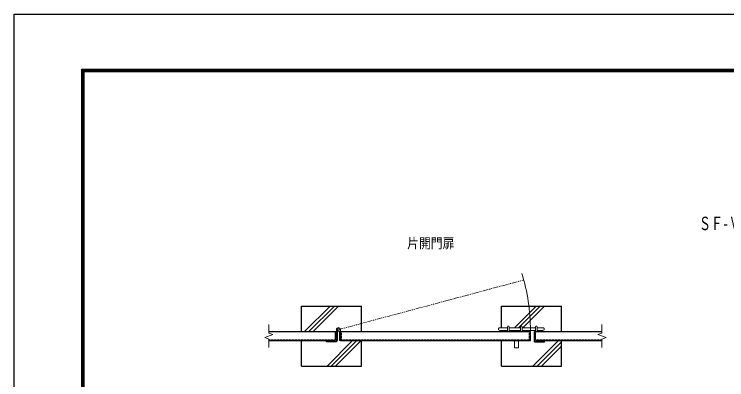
# Model space of a CAD drawing. Units: millimetres, scale not verified. Extents: x -5250 to 5250, y -3712 to 3712.
# Drawn here: x -5250 to -1685, y 1881 to 3712 of the extents above; entities that cross this region are included whole.
import ezdxf
from ezdxf.enums import TextEntityAlignment as Align

# ---------------------------------------------------------------- set-up
doc = ezdxf.new("R2010")
doc.units = ezdxf.units.MM
doc.header["$LTSCALE"] = 20
doc.linetypes.add('USER2', pattern=[0.375, 0.25, -0.125])
doc.linetypes.add('USER4', pattern=[2.5, 1.25, -0.25, 0.25, -0.25, 0.25, -0.25])
for name, color, linetype, lineweight in [('0-0_D-TTL', 7, 'Continuous', 25), ('0-2_D-STR-TXT', 7, 'Continuous', 13), ('0-4_D-BMK', 2, 'Continuous', 13), ('0-5_D-STR1', 1, 'Continuous', 25), ('0-9_D-STR3', 3, 'Continuous', 13), ('0-A_D-STR4', 7, 'Continuous', 25)]:
    doc.layers.add(name, color=color, linetype=linetype, lineweight=lineweight)
doc.styles.add('ＭＳ ゴシック', font='')
doc.styles.get('ＭＳ ゴシック').set_extended_font_data('MS Gothic')

msp = doc.modelspace()

# ---------------------------------------------------------------- linework, layer by layer
at = {"layer": '0-0_D-TTL', "color": 2}
msp.add_lwpolyline([(-5250, 3712.5), (5250, 3712.5), (5250, -3712.5), (-5250, -3712.5)], close=True, dxfattribs=at)
at = {"layer": '0-0_D-TTL'}
for points in [[(-4912.5, 3437.5), (4912.5, 3437.5), (4912.5, -3437.5), (-4912.5, -3437.5)], [(-4909.38, 3434.37), (4909.37, 3434.37), (4909.37, -3434.37), (-4909.38, -3434.37)], [(-4906.25, 3431.25), (4906.25, 3431.25), (4906.25, -3431.25), (-4906.25, -3431.25)], [(-4903.13, 3428.12), (4903.12, 3428.12), (4903.12, -3428.12), (-4903.13, -3428.12)], [(-4900, 3425), (4900, 3425), (4900, -3425), (-4900, -3425)]]:
    msp.add_lwpolyline(points, close=True, dxfattribs=at)
at = {"layer": '0-4_D-BMK', "linetype": 'USER4'}
msp.add_line((-3627.99, 2132.74), (-2700.65, 2381.22), dxfattribs=at)
at = {"layer": '0-4_D-BMK'}
for p, q in [((-3975.55, 2157.74), (-3975.55, 2114.63)), ((-2310.42, 2157.74), (-2310.42, 2114.63)), ((-3996.68, 2092.55), (-3955.78, 2107.43)), ((-3975.55, 2114.63), (-3955.78, 2107.43)), ((-2310.42, 2114.63), (-2330.19, 2107.43)), ((-2289.29, 2092.55), (-2330.19, 2107.43)), ((-3975.55, 2084.86), (-3996.68, 2092.55)), ((-3975.55, 2084.86), (-3975.55, 2042.74)), ((-2310.42, 2084.86), (-2289.29, 2092.55)), ((-2310.42, 2084.86), (-2310.42, 2042.74))]:
    msp.add_line(p, q, dxfattribs=at)
msp.add_arc((-3627.99, 2132.74), 960, 359.76141, 17.06055, dxfattribs=at)
at = {"layer": '0-5_D-STR1'}
for p, q in [((-3975.55, 2122.74), (-3643.99, 2122.74)), ((-3643.99, 2122.74), (-3643.99, 2077.74)), ((-3637.99, 2121.74), (-3643.99, 2121.74)), ((-3637.99, 2121.74), (-3637.99, 2071.74)), ((-3617.99, 2122.74), (-2667.99, 2122.74)), ((-2667.99, 2077.74), (-2667.99, 2122.74)), ((-2647.99, 2071.75), (-2647.99, 2122.74)), ((-2647.99, 2122.74), (-2641.99, 2122.74)), ((-2641.99, 2077.74), (-2641.99, 2122.74)), ((-2641.99, 2122.74), (-2310.42, 2122.74)), ((-3975.55, 2077.74), (-3643.99, 2077.74)), ((-3687.99, 2071.74), (-3687.99, 2077.74)), ((-3637.99, 2071.74), (-3687.99, 2071.74)), ((-3617.99, 2077.74), (-2667.99, 2077.74)), ((-2647.99, 2071.75), (-2597.99, 2071.75)), ((-2641.99, 2077.74), (-2310.42, 2077.74)), ((-2597.99, 2071.75), (-2597.99, 2077.74))]:
    msp.add_line(p, q, dxfattribs=at)
at = {"layer": '0-5_D-STR1', "linetype": 'USER2'}
for p, q in [((-3613.99, 2122.74), (-3613.99, 2081.74)), ((-2671.99, 2081.74), (-2671.99, 2122.74)), ((-3975.55, 2081.74), (-3643.99, 2081.74)), ((-3613.99, 2081.74), (-2671.99, 2081.74)), ((-2641.99, 2081.74), (-2310.42, 2081.74))]:
    msp.add_line(p, q, dxfattribs=at)
at = {"layer": '0-9_D-STR3'}
for p, q in [((-2821, 2141.74), (-2781.99, 2141.74)), ((-2781.99, 2122.74), (-2781.99, 2146.97)), ((-2773.99, 2122.74), (-2773.99, 2146.97)), ((-2773.99, 2141.74), (-2716.99, 2141.74)), ((-2716.99, 2122.74), (-2716.99, 2146.97)), ((-2708.99, 2122.74), (-2708.99, 2146.97)), ((-2708.99, 2141.74), (-2641.99, 2141.74)), ((-2641.99, 2122.74), (-2641.99, 2146.97)), ((-2633.99, 2122.74), (-2633.99, 2146.97)), ((-2633.99, 2141.74), (-2604.97, 2141.74)), ((-3637.99, 2121.74), (-3637.99, 2132.74)), ((-3632.99, 2132.74), (-3632.99, 2077.74)), ((-3622.99, 2124.08), (-3622.99, 2077.74)), ((-3617.99, 2132.74), (-3617.99, 2077.74)), ((-2821, 2128.74), (-2781.99, 2128.74)), ((-2773.99, 2128.74), (-2716.99, 2128.74)), ((-2708.99, 2128.74), (-2641.99, 2128.74)), ((-2633.99, 2128.74), (-2604.77, 2128.74)), ((-3632.99, 2077.74), (-3637.99, 2077.74)), ((-3617.99, 2077.74), (-3622.99, 2077.74)), ((-2746.63, 2077.74), (-2746.63, 2042.23)), ((-2726.63, 2077.74), (-2726.63, 2042.23)), ((-2746.63, 2042.23), (-2726.63, 2042.23))]:
    msp.add_line(p, q, dxfattribs=at)
msp.add_circle((-3627.99, 2132.74), 5, dxfattribs=at)
for centre, radius, start, end in [((-3627.99, 2132.74), 10, 0, 179.99992), ((-2821.2, 2135.24), 6.5, 88.20678, 271.79321), ((-2777.99, 2146.64), 4.02, 4.59605, 175.40387), ((-2712.98, 2146.64), 4.02, 4.59605, 175.40387), ((-2637.99, 2146.64), 4.02, 4.59605, 175.41039), ((-2604.77, 2135.24), 6.5, 268.20886, 91.79516), ((-3627.99, 2132.74), 10, 240.00095, 299.99969)]:
    msp.add_arc(centre, radius, start, end, dxfattribs=at)
at = {"layer": '0-A_D-STR4'}
for p, q in [((-3812.99, 2250.24), (-3512.99, 2250.24)), ((-3812.99, 2122.74), (-3812.99, 2250.24)), ((-3797.17, 2122.74), (-3669.67, 2250.24)), ((-3775.96, 2122.74), (-3648.46, 2250.24)), ((-3754.74, 2122.74), (-3627.24, 2250.24)), ((-3512.99, 2122.74), (-3512.99, 2250.24)), ((-2812.99, 2250.24), (-2512.99, 2250.24)), ((-2812.99, 2141.74), (-2812.99, 2250.24)), ((-2748.17, 2141.74), (-2639.67, 2250.24)), ((-2726.96, 2141.74), (-2618.46, 2250.24)), ((-2705.74, 2141.74), (-2597.24, 2250.24)), ((-2512.99, 2122.74), (-2512.99, 2250.24)), ((-2812.99, 2122.74), (-2812.99, 2128.74)), ((-2767.17, 2122.74), (-2761.17, 2128.74)), ((-2745.96, 2122.74), (-2739.96, 2128.74)), ((-2724.74, 2122.74), (-2718.74, 2128.74)), ((-3812.99, 1950.24), (-3812.99, 2077.74)), ((-3685.16, 1950.24), (-3557.66, 2077.74)), ((-3663.95, 1950.24), (-3536.45, 2077.74)), ((-3642.74, 1950.24), (-3515.24, 2077.74)), ((-3512.99, 1950.24), (-3512.99, 2077.74)), ((-2812.99, 1950.24), (-2812.99, 2077.74)), ((-2655.16, 1950.24), (-2527.66, 2077.74)), ((-2633.95, 1950.24), (-2512.99, 2071.2)), ((-2512.99, 1950.24), (-2512.99, 2077.74)), ((-2612.74, 1950.24), (-2512.99, 2049.99)), ((-3812.99, 1950.24), (-3512.99, 1950.24)), ((-2812.99, 1950.24), (-2512.99, 1950.24))]:
    msp.add_line(p, q, dxfattribs=at)

# ---------------------------------------------------------------- texts
at = {"layer": '0-2_D-STR-TXT', "style": 'ＭＳ ゴシック'}
for s, height, width, p in [('ＳＦ-ＶＨ－Ｇ型Ｈ９００', 67.35, 0.65, (-1824.63, 2610.7)), ('片開門扉', 50.94, 0.85, (-3284.49, 2524.59))]:
    msp.add_text(s, height=height, dxfattribs=dict(at, width=width)).set_placement(p, align=Align.BOTTOM_LEFT)

doc.saveas('drawing.dxf')
